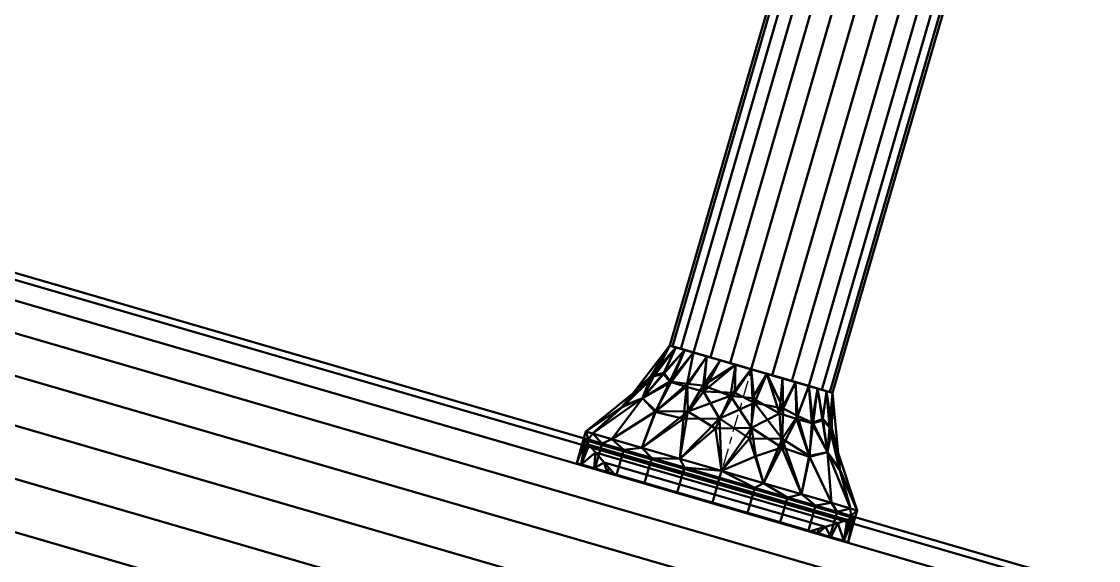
# Model space of a CAD drawing. Header units: inches. Extents: x -1654 to 1344, y -1538 to 36.
# Drawn here: x -298.26 to -260.15, y -292.39 to -273.32 of the extents above; entities that cross this region are included whole.
import ezdxf

# ---------------------------------------------------------------- set-up
doc = ezdxf.new("R2010")
doc.units = ezdxf.units.IN
doc.header["$MEASUREMENT"] = 0
doc.linetypes.add('Center', pattern=[1.25, 0.25, -0.1875, 0.625, -0.1875])
for name, color, linetype, lineweight in [('M-HVAC-DUCT', 1, 'Center', 30), ('M-HVAC-DUCT-RA', 1, 'Continuous', 50), ('M-HVAC-DUCT-SA', 1, 'Continuous', 50)]:
    doc.layers.add(name, color=color, linetype=linetype, lineweight=lineweight)

# ---------------------------------------------------------------- blocks, each defined once
blk = doc.blocks.new('Round Takeoff - Bellmouth - Standard-853437-_3D_')
at = {"layer": 'M-HVAC-DUCT', "color": 8, "linetype": 'Continuous', "lineweight": 50}
mesh = blk.add_polyface(dxfattribs=at)
corners = [(-0.915, 0, 5), (-0.915, 1.294, 4.83), (-0.915, 2.5, 4.33), (-0.915, 3.536, 3.536), (-0.915, 4.33, 2.5), (-0.915, 4.83, 1.294), (-0.915, 5), (-0.915, 4.83, -1.294), (-0.915, 4.33, -2.5), (-0.915, 3.536, -3.536), (-0.915, 2.5, -4.33), (-0.915, 1.294, -4.83), (-0.915, 0, -5), (-0.915, -1.294, -4.83), (-0.915, -2.5, -4.33), (-0.915, -3.536, -3.536), (-0.915, -4.33, -2.5), (-0.915, -4.83, -1.294), (-0.915, -5), (-0.915, -4.83, 1.294), (-0.915, -4.33, 2.5), (-0.915, -3.536, 3.536), (-0.915, -2.5, 4.33), (-0.915, -1.294, 4.83)]
mesh.append_faces([[corners[k] for k in face] for face in [(23, 2, 3, 11)]], dxfattribs={"vtx0": -1, "vtx2": -1, "vtx3": -1, "color": 8})
mesh.append_faces([[corners[k] for k in face] for face in [(11, 19, 20, 21), (11, 21, 22, 23)]], dxfattribs={"vtx0": -1, "vtx3": -1, "color": 8})
mesh.append_faces([[corners[k] for k in face] for face in [(12, 13, 11), (1, 2, 23, 0), (6, 7, 5)]], dxfattribs={"vtx1": -1, "color": 8})
mesh.append_faces([[corners[k] for k in face] for face in [(10, 11, 5, 9), (8, 9, 5, 7), (14, 15, 18, 13), (4, 5, 11, 3)]], dxfattribs={"vtx1": -1, "vtx2": -1, "color": 8})
mesh.append_faces([[corners[k] for k in face] for face in [(18, 19, 11, 13)]], dxfattribs={"vtx1": -1, "vtx2": -1, "vtx3": -1, "color": 8})
mesh.append_faces([[corners[k] for k in face] for face in [(16, 17, 18, 15)]], dxfattribs={"vtx2": -1, "color": 8})
mesh = blk.add_polyface(dxfattribs=at)
corners = [(-0.915, 5), (-0.915, 4.83, 1.294), (-0.915, 4.33, 2.5), (-0.915, 3.536, 3.536), (-0.915, 2.5, 4.33), (-0.915, 1.294, 4.83), (-0.915, 0, 5), (0, 0, 5), (0, 1.294, 4.83), (0, 2.5, 4.33), (0, 3.536, 3.536), (0, 4.33, 2.5), (0, 4.83, 1.294), (0, 5)]
mesh.append_faces([[corners[k] for k in face] for face in [(1, 12, 13, 0)]], dxfattribs={"vtx0": -1, "color": 8})
mesh.append_faces([[corners[k] for k in face] for face in [(5, 8, 9, 4), (10, 3, 4, 9), (2, 11, 12, 1), (11, 2, 3, 10)]], dxfattribs={"vtx0": -1, "vtx2": -1, "color": 8})
mesh.append_faces([[corners[k] for k in face] for face in [(6, 7, 8, 5)]], dxfattribs={"vtx2": -1, "color": 8})
mesh = blk.add_polyface(dxfattribs=at)
corners = [(-0.915, 0, -5), (-0.915, 1.294, -4.83), (-0.915, 2.5, -4.33), (-0.915, 3.536, -3.536), (-0.915, 4.33, -2.5), (-0.915, 4.83, -1.294), (-0.915, 5), (0, 5), (0, 4.83, -1.294), (0, 4.33, -2.5), (0, 3.536, -3.536), (0, 2.5, -4.33), (0, 1.294, -4.83), (0, 0, -5)]
mesh.append_faces([[corners[k] for k in face] for face in [(1, 12, 13, 0)]], dxfattribs={"vtx0": -1, "color": 8})
mesh.append_faces([[corners[k] for k in face] for face in [(5, 8, 9, 4), (10, 3, 4, 9), (2, 11, 12, 1), (11, 2, 3, 10)]], dxfattribs={"vtx0": -1, "vtx2": -1, "color": 8})
mesh.append_faces([[corners[k] for k in face] for face in [(6, 7, 8, 5)]], dxfattribs={"vtx2": -1, "color": 8})
mesh = blk.add_polyface(dxfattribs=at)
corners = [(0.25, 5), (0.25, 4.755, -1.545), (0.25, 4.045, -2.939), (0.25, 2.939, -4.045), (0.25, 1.545, -4.755), (0.25, 0, -5), (0.25, -1.545, -4.755), (0.25, -2.939, -4.045), (0.25, -4.045, -2.939), (0.25, -4.755, -1.545), (0.25, -5), (0, -5), (0, -4.83, -1.294), (0, -4.33, -2.5), (0, -3.536, -3.536), (0, -2.5, -4.33), (0, -1.294, -4.83), (0, 0, -5), (0, 1.294, -4.83), (0, 2.5, -4.33), (0, 3.536, -3.536), (0, 4.33, -2.5), (0, 4.83, -1.294), (0, 5)]
mesh.append_faces([[corners[k] for k in face] for face in [(1, 22, 0), (2, 21, 1), (5, 18, 4), (21, 2, 20), (7, 15, 6), (14, 8, 13)]], dxfattribs={"vtx0": -1, "vtx1": -1, "color": 8})
mesh.append_faces([[corners[k] for k in face] for face in [(19, 3, 4), (16, 5, 6), (13, 8, 9), (12, 9, 10), (5, 16, 17)]], dxfattribs={"vtx0": -1, "vtx2": -1, "color": 8})
mesh.append_faces([[corners[k] for k in face] for face in [(11, 12, 10)]], dxfattribs={"vtx1": -1, "color": 8})
mesh.append_faces([[corners[k] for k in face] for face in [(2, 3, 20), (17, 18, 5), (21, 22, 1), (19, 20, 3), (18, 19, 4), (7, 8, 14), (15, 16, 6), (14, 15, 7), (12, 13, 9)]], dxfattribs={"vtx1": -1, "vtx2": -1, "color": 8})
mesh.append_faces([[corners[k] for k in face] for face in [(22, 23, 0)]], dxfattribs={"vtx2": -1, "color": 8})
mesh = blk.add_polyface(dxfattribs=at)
corners = [(0.25, -5), (0.25, -4.755, 1.545), (0.25, -4.045, 2.939), (0.25, -2.939, 4.045), (0.25, -1.545, 4.755), (0.25, 0, 5), (0.25, 1.545, 4.755), (0.25, 2.939, 4.045), (0.25, 4.045, 2.939), (0.25, 4.755, 1.545), (0.25, 5), (0, 5), (0, 4.83, 1.294), (0, 4.33, 2.5), (0, 3.536, 3.536), (0, 2.5, 4.33), (0, 1.294, 4.83), (0, 0, 5), (0, -1.294, 4.83), (0, -2.5, 4.33), (0, -3.536, 3.536), (0, -4.33, 2.5), (0, -4.83, 1.294), (0, -5)]
mesh.append_faces([[corners[k] for k in face] for face in [(1, 22, 0), (2, 21, 1), (5, 18, 4), (21, 2, 20), (6, 16, 5), (7, 15, 6), (14, 8, 13)]], dxfattribs={"vtx0": -1, "vtx1": -1, "color": 8})
mesh.append_faces([[corners[k] for k in face] for face in [(19, 3, 4), (13, 8, 9), (12, 9, 10), (5, 16, 17)]], dxfattribs={"vtx0": -1, "vtx2": -1, "color": 8})
mesh.append_faces([[corners[k] for k in face] for face in [(11, 12, 10)]], dxfattribs={"vtx1": -1, "color": 8})
mesh.append_faces([[corners[k] for k in face] for face in [(2, 3, 20), (17, 18, 5), (21, 22, 1), (19, 20, 3), (18, 19, 4), (7, 8, 14), (15, 16, 6), (14, 15, 7), (12, 13, 9)]], dxfattribs={"vtx1": -1, "vtx2": -1, "color": 8})
mesh.append_faces([[corners[k] for k in face] for face in [(22, 23, 0)]], dxfattribs={"vtx2": -1, "color": 8})
mesh = blk.add_polyface(dxfattribs=at)
corners = [(4, 3), (4, 2.772, -1.148), (4, 2.121, -2.121), (4, 1.148, -2.772), (4, 0, -3), (4, -1.148, -2.772), (4, -2.121, -2.121), (4, -2.772, -1.148), (4, -3), (2.011, -3.786), (0.25, -5), (0.25, -4.755, -1.545), (0.25, -4.045, -2.939), (0.25, -2.939, -4.045), (0.25, -1.545, -4.755), (0.25, 0, -5), (0.25, 1.545, -4.755), (0.25, 2.939, -4.045), (0.25, 4.045, -2.939), (0.25, 4.755, -1.545), (0.25, 5), (2.011, 3.786), (2.011, 0.592, -3.74), (1.939, 3.408, -1.737), (1.939, -1.737, -3.408), (1.939, -3.408, -1.737), (1.644, 1.813, -3.557), (1.632, -0.626, -3.951), (1.632, -2.829, -2.829), (1.6, 2.842, -2.842), (2.765, 2.029, -2.761), (2.765, 2.595, -2.237), (4, 2.446, -1.635), (3.018, 2.931, -1.566), (2.786, 3.33, -0.77), (1.413, 4.029, -0.926), (2.777, 1.399, -3.122), (4, -2.858, -0.712), (2.805, -3.238, -1.066), (1.516, -3.96, -0.941), (4, -2.446, -1.635), (2.782, -2.643, -2.169), (2.871, -2.029, -2.706), (2.963, -2.931, -1.612), (4, -1.635, -2.446), (0.25, 0.773, -4.878), (1.096, 1.014, -4.223), (4, 0.574, -2.886), (3.034, 0.325, -3.301), (2.895, -0.443, -3.343), (4, -0.574, -2.886), (4, 1.635, -2.446), (4, 2.886, -0.574), (2.977, -1.474, -2.996)]
mesh.append_faces([[corners[k] for k in face] for face in [(21, 35, 20), (19, 23, 18), (32, 33, 1), (18, 29, 17), (11, 39, 10), (13, 28, 12), (0, 34, 21), (20, 35, 19), (10, 39, 9), (40, 41, 6), (7, 43, 40), (47, 36, 3), (44, 53, 5)]], dxfattribs={"vtx0": -1, "vtx1": -1, "color": 8})
mesh.append_faces([[corners[k] for k in face] for face in [(31, 33, 32), (51, 36, 30), (31, 30, 29), (30, 26, 29), (29, 23, 31), (24, 27, 49), (33, 34, 1), (33, 31, 23), (17, 29, 26), (53, 44, 42), (47, 48, 36), (22, 15, 46), (43, 38, 25), (18, 23, 29), (41, 25, 28), (13, 24, 28), (22, 48, 49), (25, 41, 43), (41, 42, 6), (25, 38, 39), (34, 35, 21), (14, 27, 24), (12, 28, 25), (22, 27, 15), (27, 22, 49), (30, 31, 2), (36, 26, 30), (19, 35, 23), (23, 34, 33), (23, 35, 34), (48, 4, 49), (22, 26, 36), (39, 38, 9), (11, 25, 39), (38, 43, 7), (42, 28, 24), (28, 42, 41), (53, 42, 24), (41, 40, 43), (22, 46, 26), (16, 26, 46), (36, 48, 22), (50, 53, 49), (49, 53, 24)]], dxfattribs={"vtx0": -1, "vtx1": -1, "vtx2": -1, "color": 8})
mesh.append_faces([[corners[k] for k in face] for face in [(26, 16, 17), (49, 4, 50), (30, 2, 51), (53, 50, 5)]], dxfattribs={"vtx0": -1, "vtx2": -1, "color": 8})
mesh.append_faces([[corners[k] for k in face] for face in [(34, 0, 52, 1), (46, 15, 45, 16)]], dxfattribs={"vtx0": -1, "vtx3": -1, "color": 8})
mesh.append_faces([[corners[k] for k in face] for face in [(51, 3, 36), (32, 2, 31), (8, 9, 38), (13, 14, 24), (14, 15, 27), (11, 12, 25), (37, 8, 38, 7), (44, 6, 42), (47, 4, 48)]], dxfattribs={"vtx1": -1, "vtx2": -1, "color": 8})
mesh = blk.add_polyface(dxfattribs=at)
corners = [(4, -3), (4, -2.772, 1.148), (4, -2.121, 2.121), (4, -1.148, 2.772), (4, 0, 3), (4, 1.148, 2.772), (4, 2.121, 2.121), (4, 2.772, 1.148), (4, 3), (2.011, 3.786), (0.25, 5), (0.25, 4.755, 1.545), (0.25, 4.045, 2.939), (0.25, 2.939, 4.045), (0.25, 1.545, 4.755), (0.25, 0, 5), (0.25, -1.545, 4.755), (0.25, -2.939, 4.045), (0.25, -4.045, 2.939), (0.25, -4.755, 1.545), (0.25, -5), (2.011, -3.786), (2.011, -0.592, 3.74), (1.939, -3.408, 1.737), (1.939, 1.737, 3.408), (1.939, 3.408, 1.737), (1.644, -1.813, 3.557), (1.632, 0.626, 3.951), (1.632, 2.829, 2.829), (1.6, -2.842, 2.842), (2.765, -2.029, 2.761), (2.765, -2.595, 2.237), (4, -2.446, 1.635), (3.018, -2.931, 1.566), (2.786, -3.33, 0.77), (1.413, -4.029, 0.926), (2.777, -1.399, 3.122), (4, 2.858, 0.712), (2.805, 3.238, 1.066), (1.516, 3.96, 0.941), (4, 2.446, 1.635), (2.782, 2.643, 2.169), (2.871, 2.029, 2.706), (2.963, 2.931, 1.612), (4, 1.635, 2.446), (4, -0.574, 2.886), (3.034, -0.325, 3.301), (2.895, 0.443, 3.343), (4, 0.574, 2.886), (4, -1.635, 2.446), (4, -2.886, 0.574), (2.977, 1.474, 2.996)]
mesh.append_faces([[corners[k] for k in face] for face in [(21, 35, 20), (19, 23, 18), (32, 33, 1), (18, 29, 17), (11, 39, 10), (13, 28, 12), (0, 34, 21), (20, 35, 19), (10, 39, 9), (40, 41, 6), (7, 43, 40), (45, 36, 3), (44, 51, 5)]], dxfattribs={"vtx0": -1, "vtx1": -1, "color": 8})
mesh.append_faces([[corners[k] for k in face] for face in [(31, 33, 32), (49, 36, 30), (31, 30, 29), (30, 26, 29), (29, 23, 31), (45, 46, 36), (33, 34, 1), (33, 31, 23), (17, 29, 26), (51, 44, 42), (16, 26, 22), (24, 27, 47), (43, 38, 25), (18, 23, 29), (41, 25, 28), (13, 24, 28), (22, 46, 47), (25, 41, 43), (41, 42, 6), (25, 38, 39), (34, 35, 21), (14, 27, 24), (12, 28, 25), (15, 22, 27), (27, 22, 47), (30, 31, 2), (36, 26, 30), (19, 35, 23), (23, 34, 33), (23, 35, 34), (46, 4, 47), (22, 26, 36), (39, 38, 9), (11, 25, 39), (38, 43, 7), (42, 28, 24), (28, 42, 41), (51, 42, 24), (41, 40, 43), (36, 46, 22), (48, 51, 47), (47, 51, 24)]], dxfattribs={"vtx0": -1, "vtx1": -1, "vtx2": -1, "color": 8})
mesh.append_faces([[corners[k] for k in face] for face in [(22, 15, 16), (47, 4, 48), (30, 2, 49), (51, 48, 5)]], dxfattribs={"vtx0": -1, "vtx2": -1, "color": 8})
mesh.append_faces([[corners[k] for k in face] for face in [(34, 0, 50, 1)]], dxfattribs={"vtx0": -1, "vtx3": -1, "color": 8})
mesh.append_faces([[corners[k] for k in face] for face in [(49, 3, 36), (32, 2, 31), (8, 9, 38), (13, 14, 24), (14, 15, 27), (11, 12, 25), (16, 17, 26), (37, 8, 38, 7), (44, 6, 42), (45, 4, 46)]], dxfattribs={"vtx1": -1, "vtx2": -1, "color": 8})
mesh = blk.add_polyface(dxfattribs=at)
corners = [(4, -3), (4, -2.772, -1.148), (4, -2.121, -2.121), (4, -1.148, -2.772), (4, 0, -3), (4, 1.148, -2.772), (4, 2.121, -2.121), (4, 2.772, -1.148), (4, 3), (4, 0.125), (4, 0), (4, -0.125)]
mesh.append_faces([[corners[k] for k in face] for face in [(9, 4, 5, 6)]], dxfattribs={"vtx0": -1, "vtx3": -1, "color": 8})
mesh.append_faces([[corners[k] for k in face] for face in [(3, 4, 11, 2), (10, 11, 4, 9)]], dxfattribs={"vtx1": -1, "vtx2": -1, "color": 8})
mesh.append_faces([[corners[k] for k in face] for face in [(7, 8, 9, 6)]], dxfattribs={"vtx2": -1, "color": 8})
mesh.append_faces([[corners[k] for k in face] for face in [(11, 0, 1, 2)]], dxfattribs={"vtx3": -1, "color": 8})
mesh = blk.add_polyface(dxfattribs=at)
corners = [(4, 3), (4, 2.772, 1.148), (4, 2.121, 2.121), (4, 1.148, 2.772), (4, 0, 3), (4, -1.148, 2.772), (4, -2.121, 2.121), (4, -2.772, 1.148), (4, -3), (4, -0.125), (4, 0), (4, 0.125)]
mesh.append_faces([[corners[k] for k in face] for face in [(1, 11, 0)]], dxfattribs={"vtx0": -1, "color": 8})
mesh.append_faces([[corners[k] for k in face] for face in [(4, 9, 10, 11)]], dxfattribs={"vtx0": -1, "vtx3": -1, "color": 8})
mesh.append_faces([[corners[k] for k in face] for face in [(5, 6, 9, 4), (2, 3, 11, 1), (3, 4, 11)]], dxfattribs={"vtx1": -1, "vtx2": -1, "color": 8})
mesh.append_faces([[corners[k] for k in face] for face in [(7, 8, 9, 6)]], dxfattribs={"vtx2": -1, "color": 8})
mesh = blk.add_polyface(dxfattribs=at)
corners = [(-0.915, -5), (-0.915, -4.83, -1.294), (-0.915, -4.33, -2.5), (-0.915, -3.536, -3.536), (-0.915, -2.5, -4.33), (-0.915, -1.294, -4.83), (-0.915, 0, -5), (0, 0, -5), (0, -1.294, -4.83), (0, -2.5, -4.33), (0, -3.536, -3.536), (0, -4.33, -2.5), (0, -4.83, -1.294), (0, -5)]
mesh.append_faces([[corners[k] for k in face] for face in [(1, 12, 13, 0)]], dxfattribs={"vtx0": -1, "color": 8})
mesh.append_faces([[corners[k] for k in face] for face in [(5, 8, 9, 4), (10, 3, 4, 9), (2, 11, 12, 1), (11, 2, 3, 10)]], dxfattribs={"vtx0": -1, "vtx2": -1, "color": 8})
mesh.append_faces([[corners[k] for k in face] for face in [(6, 7, 8, 5)]], dxfattribs={"vtx2": -1, "color": 8})
mesh = blk.add_polyface(dxfattribs=at)
corners = [(-0.915, 0, 5), (-0.915, -1.294, 4.83), (-0.915, -2.5, 4.33), (-0.915, -3.536, 3.536), (-0.915, -4.33, 2.5), (-0.915, -4.83, 1.294), (-0.915, -5), (0, -5), (0, -4.83, 1.294), (0, -4.33, 2.5), (0, -3.536, 3.536), (0, -2.5, 4.33), (0, -1.294, 4.83), (0, 0, 5)]
mesh.append_faces([[corners[k] for k in face] for face in [(1, 12, 13, 0)]], dxfattribs={"vtx0": -1, "color": 8})
mesh.append_faces([[corners[k] for k in face] for face in [(5, 8, 9, 4), (10, 3, 4, 9), (2, 11, 12, 1), (11, 2, 3, 10)]], dxfattribs={"vtx0": -1, "vtx2": -1, "color": 8})
mesh.append_faces([[corners[k] for k in face] for face in [(6, 7, 8, 5)]], dxfattribs={"vtx2": -1, "color": 8})

msp = doc.modelspace()

# ---------------------------------------------------------------- linework, layer by layer
at = {"layer": 'M-HVAC-DUCT'}
for p, q in [((3.555, -377.31, 1314), (-691.663, -175.201, 1314)), ((3.555, -377.31, 1314), (-691.663, -175.201, 1314)), ((-272.434, -285.621, 1314), (-264.137, -257.079, 1314)), ((-272.434, -285.621, 1314), (-264.137, -257.079, 1314)), ((-272.434, -285.621, 1314), (-273.806, -290.341, 1314))]:
    msp.add_line(p, q, dxfattribs=at)

# ---------------------------------------------------------------- block references
at = {"layer": 'M-HVAC-DUCT-RA', "color": 8, "extrusion": (0, 0, -1), "rotation": 106.2098687159166}
msp.add_blockref('Round Takeoff - Bellmouth - Standard-853437-_3D_', (273.551, -289.462, -1314), dxfattribs=at)

# ---------------------------------------------------------------- meshes
at = {"layer": 'M-HVAC-DUCT-RA', "color": 8}
mesh = msp.add_polyface(dxfattribs=at)
corners = [(3.555, -377.31, 1321), (4.061, -375.57, 1320.761), (4.532, -373.949, 1320.062), (4.937, -372.557, 1318.95), (5.247, -371.489, 1317.5), (5.442, -370.817, 1315.812), (5.509, -370.588, 1314), (-689.709, -168.479, 1314), (-689.775, -168.708, 1315.812), (-689.971, -169.38, 1317.5), (-690.281, -170.448, 1318.95), (-690.686, -171.84, 1320.062), (-691.157, -173.461, 1320.761), (-691.663, -175.201, 1321)]
mesh.append_faces([[corners[k] for k in face] for face in [(8, 9, 4, 5), (3, 4, 9, 10), (11, 12, 1, 2), (2, 3, 10, 11)]], dxfattribs={"vtx1": -1, "vtx3": -1, "color": 8})
mesh.append_faces([[corners[k] for k in face] for face in [(6, 7, 8, 5)]], dxfattribs={"vtx2": -1, "color": 8})
mesh.append_faces([[corners[k] for k in face] for face in [(12, 13, 0, 1)]], dxfattribs={"vtx3": -1, "color": 8})
mesh = msp.add_polyface(dxfattribs=at)
corners = [(5.509, -370.588, 1314), (5.442, -370.817, 1312.188), (5.247, -371.489, 1310.5), (4.937, -372.557, 1309.05), (4.532, -373.949, 1307.938), (4.061, -375.57, 1307.239), (3.555, -377.31, 1307), (-691.663, -175.201, 1307), (-691.157, -173.461, 1307.239), (-690.686, -171.84, 1307.938), (-690.281, -170.448, 1309.05), (-689.971, -169.38, 1310.5), (-689.775, -168.708, 1312.188), (-689.709, -168.479, 1314)]
mesh.append_faces([[corners[k] for k in face] for face in [(7, 8, 5, 6)]], dxfattribs={"vtx1": -1, "color": 8})
mesh.append_faces([[corners[k] for k in face] for face in [(8, 9, 4, 5), (3, 4, 9, 10), (11, 12, 1, 2), (2, 3, 10, 11)]], dxfattribs={"vtx1": -1, "vtx3": -1, "color": 8})
mesh.append_faces([[corners[k] for k in face] for face in [(12, 13, 0, 1)]], dxfattribs={"vtx3": -1, "color": 8})
mesh = msp.add_polyface(dxfattribs=at)
corners = [(1.601, -384.032, 1314), (1.667, -383.803, 1315.812), (1.863, -383.131, 1317.5), (2.173, -382.063, 1318.95), (2.578, -380.671, 1320.062), (3.049, -379.05, 1320.761), (3.555, -377.31, 1321), (-691.663, -175.201, 1321), (-692.169, -176.94, 1320.761), (-692.64, -178.562, 1320.062), (-693.045, -179.954, 1318.95), (-693.355, -181.022, 1317.5), (-693.55, -181.693, 1315.812), (-693.617, -181.922, 1314)]
mesh.append_faces([[corners[k] for k in face] for face in [(7, 8, 5, 6)]], dxfattribs={"vtx1": -1, "color": 8})
mesh.append_faces([[corners[k] for k in face] for face in [(8, 9, 4, 5), (3, 4, 9, 10), (11, 12, 1, 2), (2, 3, 10, 11)]], dxfattribs={"vtx1": -1, "vtx3": -1, "color": 8})
mesh.append_faces([[corners[k] for k in face] for face in [(12, 13, 0, 1)]], dxfattribs={"vtx3": -1, "color": 8})
mesh = msp.add_polyface(dxfattribs=at)
corners = [(3.555, -377.31, 1307), (3.049, -379.05, 1307.239), (2.578, -380.671, 1307.938), (2.173, -382.063, 1309.05), (1.863, -383.131, 1310.5), (1.667, -383.803, 1312.188), (1.601, -384.032, 1314), (-693.617, -181.922, 1314), (-693.55, -181.693, 1312.188), (-693.355, -181.022, 1310.5), (-693.045, -179.954, 1309.05), (-692.64, -178.562, 1307.938), (-692.169, -176.94, 1307.239), (-691.663, -175.201, 1307)]
mesh.append_faces([[corners[k] for k in face] for face in [(7, 8, 5, 6)]], dxfattribs={"vtx1": -1, "color": 8})
mesh.append_faces([[corners[k] for k in face] for face in [(8, 9, 4, 5), (3, 4, 9, 10), (11, 12, 1, 2), (2, 3, 10, 11)]], dxfattribs={"vtx1": -1, "vtx3": -1, "color": 8})
mesh.append_faces([[corners[k] for k in face] for face in [(12, 13, 0, 1)]], dxfattribs={"vtx3": -1, "color": 8})
mesh = msp.add_polyface(dxfattribs=at)
corners = [(-275.315, -284.783, 1314), (-275.217, -284.812, 1314.776), (-274.929, -284.896, 1315.5), (-274.471, -285.029, 1316.121), (-273.875, -285.202, 1316.598), (-273.18, -285.404, 1316.898), (-272.434, -285.621, 1317), (-264.137, -257.079, 1317), (-264.882, -256.862, 1316.898), (-265.577, -256.66, 1316.598), (-266.174, -256.487, 1316.121), (-266.632, -256.354, 1315.5), (-266.919, -256.27, 1314.776), (-267.018, -256.242, 1314)]
mesh.append_faces([[corners[k] for k in face] for face in [(7, 8, 5, 6)]], dxfattribs={"vtx1": -1, "color": 8})
mesh.append_faces([[corners[k] for k in face] for face in [(8, 9, 4, 5), (3, 4, 9, 10), (11, 12, 1, 2), (2, 3, 10, 11)]], dxfattribs={"vtx1": -1, "vtx3": -1, "color": 8})
mesh.append_faces([[corners[k] for k in face] for face in [(12, 13, 0, 1)]], dxfattribs={"vtx3": -1, "color": 8})
mesh = msp.add_polyface(dxfattribs=at)
corners = [(-272.434, -285.621, 1311), (-273.18, -285.404, 1311.102), (-273.875, -285.202, 1311.402), (-274.471, -285.029, 1311.879), (-274.929, -284.896, 1312.5), (-275.217, -284.812, 1313.224), (-275.315, -284.783, 1314), (-267.018, -256.242, 1314), (-266.919, -256.27, 1313.224), (-266.632, -256.354, 1312.5), (-266.174, -256.487, 1311.879), (-265.577, -256.66, 1311.402), (-264.882, -256.862, 1311.102), (-264.137, -257.079, 1311)]
mesh.append_faces([[corners[k] for k in face] for face in [(7, 8, 5, 6)]], dxfattribs={"vtx1": -1, "color": 8})
mesh.append_faces([[corners[k] for k in face] for face in [(8, 9, 4, 5), (3, 4, 9, 10), (11, 12, 1, 2), (2, 3, 10, 11)]], dxfattribs={"vtx1": -1, "vtx3": -1, "color": 8})
mesh.append_faces([[corners[k] for k in face] for face in [(12, 13, 0, 1)]], dxfattribs={"vtx3": -1, "color": 8})
mesh = msp.add_polyface(dxfattribs=at)
corners = [(-272.434, -285.621, 1317), (-271.689, -285.838, 1316.898), (-270.994, -286.04, 1316.598), (-270.397, -286.213, 1316.121), (-269.939, -286.346, 1315.5), (-269.652, -286.43, 1314.776), (-269.554, -286.458, 1314), (-261.256, -257.917, 1314), (-261.354, -257.888, 1314.776), (-261.642, -257.804, 1315.5), (-262.1, -257.671, 1316.121), (-262.696, -257.498, 1316.598), (-263.391, -257.296, 1316.898), (-264.137, -257.079, 1317)]
mesh.append_faces([[corners[k] for k in face] for face in [(8, 9, 4, 5), (3, 4, 9, 10), (11, 12, 1, 2), (2, 3, 10, 11)]], dxfattribs={"vtx1": -1, "vtx3": -1, "color": 8})
mesh.append_faces([[corners[k] for k in face] for face in [(6, 7, 8, 5)]], dxfattribs={"vtx2": -1, "color": 8})
mesh.append_faces([[corners[k] for k in face] for face in [(12, 13, 0, 1)]], dxfattribs={"vtx3": -1, "color": 8})
mesh = msp.add_polyface(dxfattribs=at)
corners = [(-269.554, -286.458, 1314), (-269.652, -286.43, 1313.224), (-269.939, -286.346, 1312.5), (-270.397, -286.213, 1311.879), (-270.994, -286.04, 1311.402), (-271.689, -285.838, 1311.102), (-272.434, -285.621, 1311), (-264.137, -257.079, 1311), (-263.391, -257.296, 1311.102), (-262.696, -257.498, 1311.402), (-262.1, -257.671, 1311.879), (-261.642, -257.804, 1312.5), (-261.354, -257.888, 1313.224), (-261.256, -257.917, 1314)]
mesh.append_faces([[corners[k] for k in face] for face in [(7, 8, 5, 6)]], dxfattribs={"vtx1": -1, "color": 8})
mesh.append_faces([[corners[k] for k in face] for face in [(8, 9, 4, 5), (3, 4, 9, 10), (11, 12, 1, 2), (2, 3, 10, 11)]], dxfattribs={"vtx1": -1, "vtx3": -1, "color": 8})
mesh.append_faces([[corners[k] for k in face] for face in [(12, 13, 0, 1)]], dxfattribs={"vtx3": -1, "color": 8})
mesh = msp.add_polyface(dxfattribs=at)
corners = [(-269.554, -286.458, 1314), (-269.652, -286.43, 1314.776), (-269.939, -286.346, 1315.5), (-270.397, -286.213, 1316.121), (-270.994, -286.04, 1316.598), (-271.689, -285.838, 1316.898), (-272.434, -285.621, 1317), (-273.18, -285.404, 1316.898), (-273.875, -285.202, 1316.598), (-274.471, -285.029, 1316.121), (-274.929, -284.896, 1315.5), (-275.217, -284.812, 1314.776), (-275.315, -284.783, 1314), (-275.217, -284.812, 1313.224), (-274.929, -284.896, 1312.5), (-274.471, -285.029, 1311.879), (-273.875, -285.202, 1311.402), (-273.18, -285.404, 1311.102), (-272.434, -285.621, 1311), (-271.689, -285.838, 1311.102), (-270.994, -286.04, 1311.402), (-270.397, -286.213, 1311.879), (-269.939, -286.346, 1312.5), (-269.652, -286.43, 1313.224)]
mesh.append_faces([[corners[k] for k in face] for face in [(8, 20, 4)]], dxfattribs={"vtx0": -1, "vtx1": -1, "vtx2": -1, "color": 8})
mesh.append_faces([[corners[k] for k in face] for face in [(20, 8, 16, 18)]], dxfattribs={"vtx0": -1, "vtx1": -1, "vtx2": -1, "vtx3": -1, "color": 8})
mesh.append_faces([[corners[k] for k in face] for face in [(20, 23, 0, 4)]], dxfattribs={"vtx0": -1, "vtx2": -1, "vtx3": -1, "color": 8})
mesh.append_faces([[corners[k] for k in face] for face in [(17, 18, 16), (19, 20, 18), (10, 11, 8, 9), (3, 4, 2)]], dxfattribs={"vtx1": -1, "color": 8})
mesh.append_faces([[corners[k] for k in face] for face in [(1, 2, 4, 0), (11, 12, 8)]], dxfattribs={"vtx1": -1, "vtx2": -1, "color": 8})
mesh.append_faces([[corners[k] for k in face] for face in [(12, 13, 16, 8)]], dxfattribs={"vtx1": -1, "vtx2": -1, "vtx3": -1, "color": 8})
mesh.append_faces([[corners[k] for k in face] for face in [(14, 15, 16, 13), (4, 5, 6)]], dxfattribs={"vtx2": -1, "color": 8})
mesh.append_faces([[corners[k] for k in face] for face in [(6, 7, 8, 4)]], dxfattribs={"vtx2": -1, "vtx3": -1, "color": 8})
mesh.append_faces([[corners[k] for k in face] for face in [(20, 21, 22, 23)]], dxfattribs={"vtx3": -1, "color": 8})
mesh = msp.add_polyface(dxfattribs=at)
corners = [(-278.352, -288.066, 1314), (-278.608, -288.945, 1314), (-278.453, -288.99, 1315.261), (-277.997, -289.123, 1316.44), (-277.272, -289.334, 1317.461), (-277.641, -288.925, 1316.894), (-277.941, -288.573, 1316.252), (-278.165, -288.3, 1315.545), (-278.305, -288.126, 1314.787), (-277.547, -289.253, 1317.073), (-277.466, -289.119, 1317.163)]
mesh.append_faces([[corners[k] for k in face] for face in [(8, 2, 7), (2, 8, 1), (7, 2, 6)]], dxfattribs={"vtx0": -1, "vtx1": -1, "color": 8})
mesh.append_faces([[corners[k] for k in face] for face in [(5, 3, 9, 10), (6, 2, 3)]], dxfattribs={"vtx0": -1, "vtx2": -1, "color": 8})
mesh.append_faces([[corners[k] for k in face] for face in [(5, 6, 3)]], dxfattribs={"vtx1": -1, "vtx2": -1, "color": 8})
mesh.append_faces([[corners[k] for k in face] for face in [(8, 0, 1), (9, 4, 10)]], dxfattribs={"vtx2": -1, "color": 8})
mesh = msp.add_polyface(dxfattribs=at)
corners = [(-278.608, -288.945, 1314), (-278.352, -288.066, 1314), (-278.305, -288.126, 1313.213), (-278.165, -288.3, 1312.455), (-277.941, -288.573, 1311.748), (-277.641, -288.925, 1311.106), (-277.272, -289.334, 1310.539), (-277.997, -289.123, 1311.56), (-278.453, -288.99, 1312.739), (-277.547, -289.253, 1310.927), (-277.466, -289.119, 1310.837)]
mesh.append_faces([[corners[k] for k in face] for face in [(9, 5, 10, 6)]], dxfattribs={"vtx0": -1, "color": 8})
mesh.append_faces([[corners[k] for k in face] for face in [(7, 5, 9), (5, 7, 4), (4, 8, 3)]], dxfattribs={"vtx0": -1, "vtx1": -1, "color": 8})
mesh.append_faces([[corners[k] for k in face] for face in [(4, 7, 8)]], dxfattribs={"vtx0": -1, "vtx2": -1, "color": 8})
mesh.append_faces([[corners[k] for k in face] for face in [(1, 2, 0)]], dxfattribs={"vtx1": -1, "color": 8})
mesh.append_faces([[corners[k] for k in face] for face in [(8, 0, 2), (2, 3, 8)]], dxfattribs={"vtx1": -1, "vtx2": -1, "color": 8})
mesh = msp.add_polyface(dxfattribs=at)
corners = [(-268.75, -290.858, 1314), (-278.352, -288.066, 1314), (-278.305, -288.126, 1314.787), (-278.165, -288.3, 1315.545), (-277.941, -288.573, 1316.252), (-277.641, -288.925, 1316.894), (-277.272, -289.334, 1317.461), (-270.341, -291.348, 1317.461), (-269.81, -291.201, 1316.894), (-269.368, -291.065, 1316.252), (-269.033, -290.955, 1315.545), (-268.822, -290.883, 1314.787)]
mesh.append_faces([[corners[k] for k in face] for face in [(2, 3, 10, 11), (9, 10, 3, 4), (4, 5, 8, 9)]], dxfattribs={"vtx1": -1, "vtx3": -1, "color": 8})
mesh.append_faces([[corners[k] for k in face] for face in [(0, 1, 2, 11)]], dxfattribs={"vtx2": -1, "color": 8})
mesh.append_faces([[corners[k] for k in face] for face in [(5, 6, 7, 8)]], dxfattribs={"vtx3": -1, "color": 8})
mesh = msp.add_polyface(dxfattribs=at)
corners = [(-278.352, -288.066, 1314), (-268.75, -290.858, 1314), (-268.822, -290.883, 1313.213), (-269.033, -290.955, 1312.455), (-269.368, -291.065, 1311.748), (-269.81, -291.201, 1311.106), (-270.341, -291.348, 1310.539), (-277.272, -289.334, 1310.539), (-277.641, -288.925, 1311.106), (-277.941, -288.573, 1311.748), (-278.165, -288.3, 1312.455), (-278.305, -288.126, 1313.213)]
mesh.append_faces([[corners[k] for k in face] for face in [(7, 8, 5, 6)]], dxfattribs={"vtx1": -1, "color": 8})
mesh.append_faces([[corners[k] for k in face] for face in [(8, 9, 4, 5), (3, 4, 9, 10), (10, 11, 2, 3)]], dxfattribs={"vtx1": -1, "vtx3": -1, "color": 8})
mesh.append_faces([[corners[k] for k in face] for face in [(11, 0, 1, 2)]], dxfattribs={"vtx3": -1, "color": 8})
mesh = msp.add_polyface(dxfattribs=at)
corners = [(-270.341, -291.348, 1310.539), (-269.616, -291.559, 1311.56), (-269.16, -291.692, 1312.739), (-269.005, -291.737, 1314), (-269.16, -291.692, 1315.261), (-269.616, -291.559, 1316.44), (-270.341, -291.348, 1317.461), (-277.272, -289.334, 1317.461), (-277.997, -289.123, 1316.44), (-278.453, -288.99, 1315.261), (-278.608, -288.945, 1314), (-278.453, -288.99, 1312.739), (-277.997, -289.123, 1311.56), (-277.272, -289.334, 1310.539)]
mesh.append_faces([[corners[k] for k in face] for face in [(9, 7, 8)]], dxfattribs={"vtx0": -1, "color": 8})
mesh.append_faces([[corners[k] for k in face] for face in [(9, 11, 6, 7)]], dxfattribs={"vtx0": -1, "vtx1": -1, "vtx3": -1, "color": 8})
mesh.append_faces([[corners[k] for k in face] for face in [(10, 11, 9)]], dxfattribs={"vtx1": -1, "color": 8})
mesh.append_faces([[corners[k] for k in face] for face in [(1, 2, 4, 11)]], dxfattribs={"vtx1": -1, "vtx2": -1, "vtx3": -1, "color": 8})
mesh.append_faces([[corners[k] for k in face] for face in [(13, 0, 1), (2, 3, 4)]], dxfattribs={"vtx2": -1, "color": 8})
mesh.append_faces([[corners[k] for k in face] for face in [(4, 5, 6, 11), (11, 12, 13, 1)]], dxfattribs={"vtx2": -1, "vtx3": -1, "color": 8})
mesh = msp.add_polyface(dxfattribs=at)
corners = [(-268.75, -290.858, 1314), (-269.005, -291.737, 1314), (-269.16, -291.692, 1312.739), (-269.616, -291.559, 1311.56), (-270.341, -291.348, 1310.539), (-269.81, -291.201, 1311.106), (-269.368, -291.065, 1311.748), (-269.033, -290.955, 1312.455), (-268.822, -290.883, 1313.213), (-270.066, -291.428, 1310.927), (-270.062, -291.271, 1310.837)]
mesh.append_faces([[corners[k] for k in face] for face in [(8, 2, 7), (2, 8, 1), (7, 2, 6)]], dxfattribs={"vtx0": -1, "vtx1": -1, "color": 8})
mesh.append_faces([[corners[k] for k in face] for face in [(5, 3, 9, 10), (6, 2, 3)]], dxfattribs={"vtx0": -1, "vtx2": -1, "color": 8})
mesh.append_faces([[corners[k] for k in face] for face in [(5, 6, 3)]], dxfattribs={"vtx1": -1, "vtx2": -1, "color": 8})
mesh.append_faces([[corners[k] for k in face] for face in [(8, 0, 1), (9, 4, 10)]], dxfattribs={"vtx2": -1, "color": 8})
mesh = msp.add_polyface(dxfattribs=at)
corners = [(-269.005, -291.737, 1314), (-268.75, -290.858, 1314), (-268.822, -290.883, 1314.787), (-269.033, -290.955, 1315.545), (-269.368, -291.065, 1316.252), (-269.81, -291.201, 1316.894), (-270.341, -291.348, 1317.461), (-269.616, -291.559, 1316.44), (-269.16, -291.692, 1315.261), (-270.066, -291.428, 1317.073), (-270.062, -291.271, 1317.163)]
mesh.append_faces([[corners[k] for k in face] for face in [(9, 5, 10, 6)]], dxfattribs={"vtx0": -1, "color": 8})
mesh.append_faces([[corners[k] for k in face] for face in [(7, 5, 9), (5, 7, 4), (4, 8, 3)]], dxfattribs={"vtx0": -1, "vtx1": -1, "color": 8})
mesh.append_faces([[corners[k] for k in face] for face in [(4, 7, 8)]], dxfattribs={"vtx0": -1, "vtx2": -1, "color": 8})
mesh.append_faces([[corners[k] for k in face] for face in [(1, 2, 0)]], dxfattribs={"vtx1": -1, "color": 8})
mesh.append_faces([[corners[k] for k in face] for face in [(8, 0, 2), (2, 3, 8)]], dxfattribs={"vtx1": -1, "vtx2": -1, "color": 8})
at = {"layer": 'M-HVAC-DUCT-SA', "color": 8}
mesh = msp.add_polyface(dxfattribs=at)
corners = [(217.678, -463.725, 1340), (218.175, -462.016, 1339.799), (218.647, -460.392, 1339.208), (219.07, -458.936, 1338.255), (219.424, -457.719, 1336.988), (219.69, -456.804, 1335.471), (219.855, -456.236, 1333.78), (219.911, -456.043, 1332), (-798.8, -159.89, 1332), (-798.856, -160.083, 1333.78), (-799.021, -160.651, 1335.471), (-799.287, -161.566, 1336.988), (-799.641, -162.783, 1338.255), (-800.065, -164.239, 1339.208), (-800.537, -165.863, 1339.799), (-801.034, -167.572, 1340)]
mesh.append_faces([[corners[k] for k in face] for face in [(9, 10, 5, 6), (10, 11, 4, 5), (3, 4, 11, 12), (12, 13, 2, 3), (13, 14, 1, 2)]], dxfattribs={"vtx1": -1, "vtx3": -1, "color": 8})
mesh.append_faces([[corners[k] for k in face] for face in [(7, 8, 9, 6)]], dxfattribs={"vtx2": -1, "color": 8})
mesh.append_faces([[corners[k] for k in face] for face in [(14, 15, 0, 1)]], dxfattribs={"vtx3": -1, "color": 8})
mesh = msp.add_polyface(dxfattribs=at)
corners = [(219.911, -456.043, 1332), (219.855, -456.236, 1330.22), (219.69, -456.804, 1328.529), (219.424, -457.719, 1327.012), (219.07, -458.936, 1325.745), (218.647, -460.392, 1324.792), (218.175, -462.016, 1324.201), (217.678, -463.725, 1324), (-801.034, -167.572, 1324), (-800.537, -165.863, 1324.201), (-800.065, -164.239, 1324.792), (-799.641, -162.783, 1325.745), (-799.287, -161.566, 1327.012), (-799.021, -160.651, 1328.529), (-798.856, -160.083, 1330.22), (-798.8, -159.89, 1332)]
mesh.append_faces([[corners[k] for k in face] for face in [(8, 9, 6, 7)]], dxfattribs={"vtx1": -1, "color": 8})
mesh.append_faces([[corners[k] for k in face] for face in [(9, 10, 5, 6), (10, 11, 4, 5), (3, 4, 11, 12), (12, 13, 2, 3), (13, 14, 1, 2)]], dxfattribs={"vtx1": -1, "vtx3": -1, "color": 8})
mesh.append_faces([[corners[k] for k in face] for face in [(14, 15, 0, 1)]], dxfattribs={"vtx3": -1, "color": 8})
mesh = msp.add_polyface(dxfattribs=at)
corners = [(215.444, -471.407, 1332), (215.5, -471.215, 1333.78), (215.666, -470.647, 1335.471), (215.932, -469.731, 1336.988), (216.285, -468.515, 1338.255), (216.709, -467.059, 1339.208), (217.181, -465.435, 1339.799), (217.678, -463.725, 1340), (-801.034, -167.572, 1340), (-801.53, -169.282, 1339.799), (-802.002, -170.905, 1339.208), (-802.426, -172.362, 1338.255), (-802.78, -173.578, 1336.988), (-803.046, -174.493, 1335.471), (-803.211, -175.062, 1333.78), (-803.267, -175.254, 1332)]
mesh.append_faces([[corners[k] for k in face] for face in [(8, 9, 6, 7)]], dxfattribs={"vtx1": -1, "color": 8})
mesh.append_faces([[corners[k] for k in face] for face in [(9, 10, 5, 6), (10, 11, 4, 5), (3, 4, 11, 12), (12, 13, 2, 3), (13, 14, 1, 2)]], dxfattribs={"vtx1": -1, "vtx3": -1, "color": 8})
mesh.append_faces([[corners[k] for k in face] for face in [(14, 15, 0, 1)]], dxfattribs={"vtx3": -1, "color": 8})
mesh = msp.add_polyface(dxfattribs=at)
corners = [(217.678, -463.725, 1324), (217.181, -465.435, 1324.201), (216.709, -467.059, 1324.792), (216.285, -468.515, 1325.745), (215.932, -469.731, 1327.012), (215.666, -470.647, 1328.529), (215.5, -471.215, 1330.22), (215.444, -471.407, 1332), (-803.267, -175.254, 1332), (-803.211, -175.062, 1330.22), (-803.046, -174.493, 1328.529), (-802.78, -173.578, 1327.012), (-802.426, -172.362, 1325.745), (-802.002, -170.905, 1324.792), (-801.53, -169.282, 1324.201), (-801.034, -167.572, 1324)]
mesh.append_faces([[corners[k] for k in face] for face in [(8, 9, 6, 7)]], dxfattribs={"vtx1": -1, "color": 8})
mesh.append_faces([[corners[k] for k in face] for face in [(9, 10, 5, 6), (10, 11, 4, 5), (3, 4, 11, 12), (12, 13, 2, 3), (13, 14, 1, 2)]], dxfattribs={"vtx1": -1, "vtx3": -1, "color": 8})
mesh.append_faces([[corners[k] for k in face] for face in [(14, 15, 0, 1)]], dxfattribs={"vtx3": -1, "color": 8})
mesh = msp.add_polyface(dxfattribs=at)
corners = [(-241.901, -350.387, 1332), (-241.467, -348.895, 1331.796), (-241.064, -347.506, 1331.196), (-240.717, -346.313, 1330.243), (-240.45, -345.397, 1329), (-240.283, -344.821, 1327.553), (-240.226, -344.625, 1326), (-698.826, -211.304, 1326), (-698.883, -211.5, 1327.553), (-699.05, -212.076, 1329), (-699.316, -212.991, 1330.243), (-699.663, -214.185, 1331.196), (-700.067, -215.574, 1331.796), (-700.501, -217.065, 1332)]
mesh.append_faces([[corners[k] for k in face] for face in [(8, 9, 4, 5), (3, 4, 9, 10), (11, 12, 1, 2), (2, 3, 10, 11)]], dxfattribs={"vtx1": -1, "vtx3": -1, "color": 8})
mesh.append_faces([[corners[k] for k in face] for face in [(6, 7, 8, 5)]], dxfattribs={"vtx2": -1, "color": 8})
mesh.append_faces([[corners[k] for k in face] for face in [(12, 13, 0, 1)]], dxfattribs={"vtx3": -1, "color": 8})
mesh = msp.add_polyface(dxfattribs=at)
corners = [(-240.226, -344.625, 1326), (-240.283, -344.821, 1324.447), (-240.45, -345.397, 1323), (-240.717, -346.313, 1321.757), (-241.064, -347.506, 1320.804), (-241.467, -348.895, 1320.204), (-241.901, -350.387, 1320), (-700.501, -217.065, 1320), (-700.067, -215.574, 1320.204), (-699.663, -214.185, 1320.804), (-699.316, -212.991, 1321.757), (-699.05, -212.076, 1323), (-698.883, -211.5, 1324.447), (-698.826, -211.304, 1326)]
mesh.append_faces([[corners[k] for k in face] for face in [(7, 8, 5, 6)]], dxfattribs={"vtx1": -1, "color": 8})
mesh.append_faces([[corners[k] for k in face] for face in [(8, 9, 4, 5), (3, 4, 9, 10), (11, 12, 1, 2), (2, 3, 10, 11)]], dxfattribs={"vtx1": -1, "vtx3": -1, "color": 8})
mesh.append_faces([[corners[k] for k in face] for face in [(12, 13, 0, 1)]], dxfattribs={"vtx3": -1, "color": 8})
mesh = msp.add_polyface(dxfattribs=at)
corners = [(-243.576, -356.148, 1326), (-243.519, -355.952, 1327.553), (-243.352, -355.376, 1329), (-243.085, -354.461, 1330.243), (-242.738, -353.267, 1331.196), (-242.334, -351.878, 1331.796), (-241.901, -350.387, 1332), (-700.501, -217.065, 1332), (-700.934, -218.557, 1331.796), (-701.338, -219.946, 1331.196), (-701.685, -221.139, 1330.243), (-701.951, -222.055, 1329), (-702.119, -222.631, 1327.553), (-702.176, -222.827, 1326)]
mesh.append_faces([[corners[k] for k in face] for face in [(7, 8, 5, 6)]], dxfattribs={"vtx1": -1, "color": 8})
mesh.append_faces([[corners[k] for k in face] for face in [(8, 9, 4, 5), (3, 4, 9, 10), (11, 12, 1, 2), (2, 3, 10, 11)]], dxfattribs={"vtx1": -1, "vtx3": -1, "color": 8})
mesh.append_faces([[corners[k] for k in face] for face in [(12, 13, 0, 1)]], dxfattribs={"vtx3": -1, "color": 8})
mesh = msp.add_polyface(dxfattribs=at)
corners = [(-241.901, -350.387, 1320), (-242.334, -351.878, 1320.204), (-242.738, -353.267, 1320.804), (-243.085, -354.461, 1321.757), (-243.352, -355.376, 1323), (-243.519, -355.952, 1324.447), (-243.576, -356.148, 1326), (-702.176, -222.827, 1326), (-702.119, -222.631, 1324.447), (-701.951, -222.055, 1323), (-701.685, -221.139, 1321.757), (-701.338, -219.946, 1320.804), (-700.934, -218.557, 1320.204), (-700.501, -217.065, 1320)]
mesh.append_faces([[corners[k] for k in face] for face in [(7, 8, 5, 6)]], dxfattribs={"vtx1": -1, "color": 8})
mesh.append_faces([[corners[k] for k in face] for face in [(8, 9, 4, 5), (3, 4, 9, 10), (11, 12, 1, 2), (2, 3, 10, 11)]], dxfattribs={"vtx1": -1, "vtx3": -1, "color": 8})
mesh.append_faces([[corners[k] for k in face] for face in [(12, 13, 0, 1)]], dxfattribs={"vtx3": -1, "color": 8})

doc.saveas('drawing.dxf')
